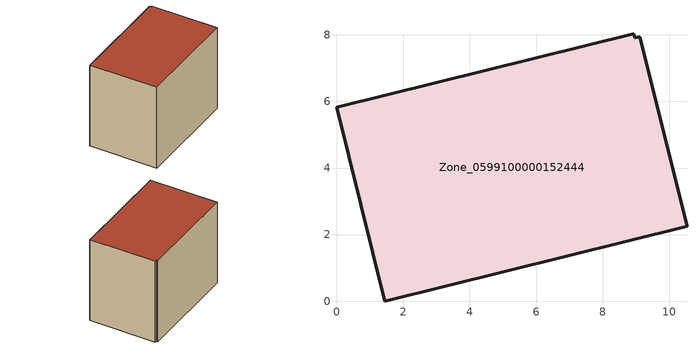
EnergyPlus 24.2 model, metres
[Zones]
Zone_0599100000152444
 floor ground (C_G): 9.11,7.95 10.53,2.25 1.45,0 0,5.82 8.93,8.03 8.96,7.91 z0
 wall outside (C_F): 1.45,0 10.53,2.25 9.11,7.95 8.96,7.91 8.93,8.03 0,5.82 1.45,0 z0:7.67
 roof outside (C_R): 10.53,2.25 9.11,7.95 8.96,7.91 8.93,8.03 0,5.82 1.45,0 z7.67
[BUILDING]
Pand.0599100000152444: North Axis=0; Terrain=City; Loads Convergence Tolerance Value=0.04; Temperature Convergence Tolerance Value=0.4; Solar Distribution=FullExterior; Maximum Number of Warmup Days=25; Minimum Number of Warmup Days=1
[Site:Location]
Rotterdam.The.Hague.AP_ZH_NLD Design_Conditions: Latitude=51.96; Longitude=4.45; Time Zone=1; Elevation=-4.5
[SITE:GROUNDTEMPERATURE:BUILDINGSURFACE]
18, 18, 18, 18, 18, 18, 18, 18, 18, 18, 18, 18
[MATERIAL] Thermal Absorptance=0.9; Solar Absorptance=0.7; Visible Absorptance=0.7
Name | Roughness | Thickness | Conductivity | Density | Specific Heat
G.TI.1965-1974 | MediumSmooth | 0.15 | 0.882353 | 540 | 1210
F.TI.1965-1974 | Rough | 0.3 | 0.697674 | 1920 | 840
R.TI.1965-1974 | MediumRough | 0.2 | 0.232558 | 1500 | 1000
[CONSTRUCTION]
C_G: G.TI.1965-1974
C_F: F.TI.1965-1974
C_R: R.TI.1965-1974
[ZONE]
Zone_0599100000152444: Type=1; Multiplier=1; Ceiling Height=Autocalculate; Volume=Autocalculate; Floor Area=autocalculate; Part of Total Floor Area=Yes
[ZONEINFILTRATION:DESIGNFLOWRATE]
Infil_Zone_0599100000152444: Zone or ZoneList or Space or SpaceList=Zone_0599100000152444; Schedule=AlwaysOn; Design Flow Rate Calculation Method=Flow/Area; Flow Rate per Floor Area=0.003; Constant Term Coefficient=1; Temperature Term Coefficient=0; Velocity Term Coefficient=0; Velocity Squared Term Coefficient=0
[HVACTEMPLATE:ZONE:IDEALLOADSAIRSYSTEM]
Zone_0599100000152444: Maximum Heating Supply Air Temperature=50; Minimum Cooling Supply Air Temperature=13; Maximum Heating Supply Air Humidity Ratio=0.0156; Minimum Cooling Supply Air Humidity Ratio=0.0077; Heating Limit=NoLimit; Cooling Limit=NoLimit; Dehumidification Control Type=ConstantSensibleHeatRatio; Cooling Sensible Heat Ratio=0.7; Dehumidification Setpoint=60; Humidification Control Type=None; Humidification Setpoint=30; Outdoor Air Method=None; Outdoor Air Flow Rate per Person=0.00944; Outdoor Air Flow Rate per Zone Floor Area=0; Outdoor Air Flow Rate per Zone=0; Demand Controlled Ventilation Type=None; Outdoor Air Economizer Type=NoEconomizer; Heat Recovery Type=None; Sensible Heat Recovery Effectiveness=0.7; Latent Heat Recovery Effectiveness=0.65
[ZONECONTROL:THERMOSTAT]
ThermostatControl_Zone_0599100000152444: Zone or ZoneList=Zone_0599100000152444; Control Type Schedule=DualSetpointControlType; Control 1=Thermostat_Zone_0599100000152444; Temperature Difference Between Cutout And Setpoint=0
[THERMOSTATSETPOINT:DUALSETPOINT]
Thermostat_Zone_0599100000152444: Heating Setpoint Temperature Schedule=HeatingSetpoint_Zone_0599100000152444; Cooling Setpoint Temperature Schedule=CoolingSetpoint_Zone_0599100000152444
[SCHEDULE:COMPACT]
HeatingSetpoint_Zone_0599100000152444: Through: 12/31, For: AllDays, Until: 24:00, 21
CoolingSetpoint_Zone_0599100000152444: Through: 12/31, For: AllDays, Until: 24:00, 24
DualSetpointControlType: Through: 12/31, For: AllDays, Until: 24:00, 4
AlwaysOn: Through: 12/31, For: AllDays, Until: 24:00, 1
